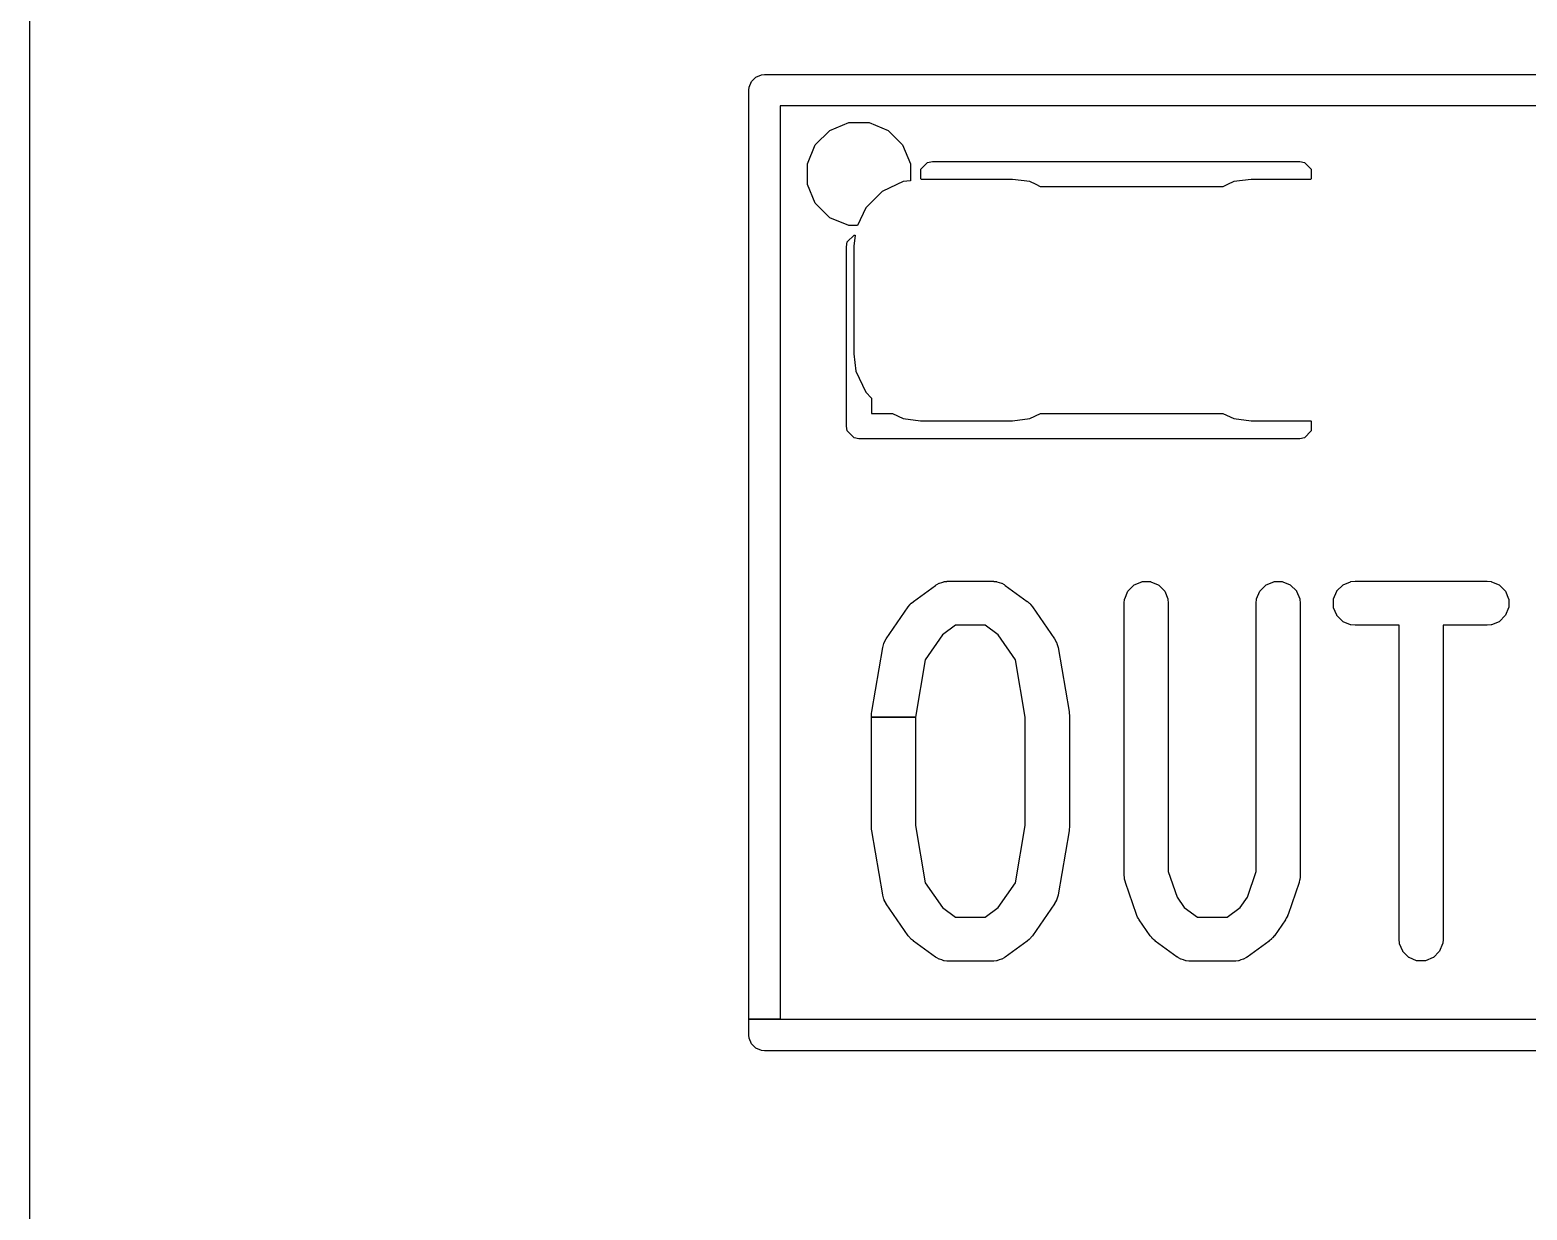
# Model space of a CAD drawing. Header units: millimetres. Extents: x 0 to 98, y 0 to 67.8.
# Drawn here: x 0 to 7.13, y 52.67 to 58.29 of the extents above; entities that cross this region are included whole.
import ezdxf

# ---------------------------------------------------------------- set-up
doc = ezdxf.new("R2010")
doc.units = ezdxf.units.MM
doc.layers.add('Edge.Cuts', color=254, linetype='CONTINUOUS', true_color=0xd0d2cd)

msp = doc.modelspace()

# ---------------------------------------------------------------- linework, layer by layer
at = {"layer": 'Edge.Cuts', "linetype": 'CONTINUOUS'}
for p, q in [((0, 0), (0, 67.8)), ((3.458332, 58.06236), (3.485368, 58.073559)), ((3.485368, 58.073559), (3.5, 58.075)), ((3.5, 58.075), (23.5, 58.075)), ((3.425, 58), (3.426441, 58.014632)), ((3.425, 53.575), (3.425, 58)), ((3.426441, 58.014632), (3.43764, 58.041668)), ((3.43764, 58.041668), (3.458332, 58.06236)), ((8.425, 57.925), (3.575, 57.925)), ((3.575, 57.925), (3.575, 53.575)), ((3.742133, 57.738893), (3.811107, 57.807867)), ((3.811107, 57.807867), (3.901227, 57.845196)), ((3.901227, 57.845196), (3.998773, 57.845196)), ((3.998773, 57.845196), (4.088893, 57.807867)), ((4.088893, 57.807867), (4.157867, 57.738893)), ((3.704804, 57.648773), (3.742133, 57.738893)), ((4.157867, 57.738893), (4.195196, 57.648773)), ((3.704804, 57.551227), (3.704804, 57.648773)), ((4.195196, 57.648773), (4.195196, 57.568608)), ((4.244567, 57.622961), (4.277039, 57.655433)), ((4.277039, 57.655433), (4.3, 57.66)), ((4.3, 57.66), (6.05, 57.66)), ((6.05, 57.66), (6.072961, 57.655433)), ((6.072961, 57.655433), (6.105433, 57.622961)), ((4.195196, 57.568608), (4.161251, 57.564139)), ((4.244567, 57.577039), (4.244567, 57.622961)), ((4.246606, 57.575), (4.244567, 57.577039)), ((4.68125, 57.575), (4.246606, 57.575)), ((4.763749, 57.564139), (4.68125, 57.575)), ((5.81875, 57.575), (5.736251, 57.564139)), ((6.103394, 57.575), (5.81875, 57.575)), ((6.105433, 57.577039), (6.103394, 57.575)), ((6.105433, 57.622961), (6.105433, 57.577039)), ((3.742133, 57.461107), (3.704804, 57.551227)), ((4.060922, 57.517355), (3.982645, 57.439078)), ((4.130647, 57.549868), (4.060922, 57.517355)), ((4.161251, 57.564139), (4.130647, 57.549868)), ((4.794353, 57.549868), (4.763749, 57.564139)), ((4.815515, 57.54), (4.794353, 57.549868)), ((5.684485, 57.54), (4.815515, 57.54)), ((5.705647, 57.549868), (5.684485, 57.54)), ((5.736251, 57.564139), (5.705647, 57.549868)), ((3.811107, 57.392133), (3.742133, 57.461107)), ((3.982645, 57.439077), (3.943348, 57.354804)), ((3.982645, 57.439078), (3.982645, 57.439077)), ((3.901227, 57.354804), (3.811107, 57.392133)), ((3.943348, 57.354804), (3.901227, 57.354804)), ((3.894567, 57.276961), (3.927039, 57.309433)), ((3.932002, 57.309433), (3.925, 57.25625)), ((3.927039, 57.309433), (3.932002, 57.309433)), ((3.89, 57.254), (3.894567, 57.276961)), ((3.89, 56.4), (3.89, 57.254)), ((3.925, 57.25625), (3.925, 56.74375)), ((3.925, 56.74375), (3.935861, 56.661252)), ((3.935861, 56.661252), (3.982645, 56.560922)), ((3.982645, 56.560922), (4.01, 56.533567)), ((4.01, 56.533567), (4.01, 56.46)), ((4.01, 56.46), (4.109485, 56.46)), ((4.109485, 56.46), (4.161251, 56.435861)), ((4.161251, 56.435861), (4.24375, 56.425)), ((4.68125, 56.425), (4.763749, 56.435861)), ((4.763749, 56.435861), (4.815515, 56.46)), ((4.815515, 56.46), (5.684485, 56.46)), ((5.684485, 56.46), (5.736251, 56.435861)), ((5.736251, 56.435861), (5.81875, 56.425)), ((3.894567, 56.377039), (3.89, 56.4)), ((3.927039, 56.344567), (3.894567, 56.377039)), ((4.24375, 56.425), (4.68125, 56.425)), ((5.81875, 56.425), (6.103394, 56.425)), ((6.105433, 56.377039), (6.072961, 56.344567)), ((6.103394, 56.425), (6.105433, 56.422961)), ((6.105433, 56.422961), (6.105433, 56.377039)), ((3.95, 56.34), (3.927039, 56.344567)), ((6.05, 56.34), (3.95, 56.34)), ((6.072961, 56.344567), (6.05, 56.34)), ((4.20967, 55.564938), (4.314432, 55.641128)), ((4.314432, 55.641128), (4.314842, 55.641396)), ((4.314842, 55.641396), (4.316676, 55.642474)), ((4.316676, 55.642474), (4.317099, 55.642895)), ((4.317099, 55.642895), (4.318719, 55.643976)), ((4.318719, 55.643976), (4.320484, 55.644708)), ((4.320484, 55.644708), (4.331751, 55.651318)), ((4.331751, 55.651318), (4.333111, 55.651866)), ((4.333111, 55.651866), (4.344211, 55.654538)), ((4.344211, 55.654538), (4.354768, 55.658909)), ((4.354768, 55.658909), (4.356191, 55.659265)), ((4.356191, 55.659265), (4.369184, 55.660546)), ((4.369184, 55.660546), (4.371049, 55.660993)), ((4.371049, 55.660993), (4.372996, 55.66107)), ((4.372996, 55.66107), (4.373581, 55.660978)), ((4.373581, 55.660978), (4.375701, 55.661186)), ((4.375701, 55.661186), (4.37619, 55.66121)), ((4.37619, 55.66121), (4.585714, 55.66121)), ((4.585714, 55.66121), (4.586203, 55.661186)), ((4.586203, 55.661186), (4.588321, 55.660978)), ((4.588321, 55.660978), (4.588908, 55.66107)), ((4.588908, 55.66107), (4.590855, 55.660993)), ((4.590855, 55.660993), (4.592719, 55.660546)), ((4.592719, 55.660546), (4.605713, 55.659265)), ((4.605713, 55.659265), (4.607136, 55.658909)), ((4.607136, 55.658909), (4.617691, 55.654538)), ((4.617691, 55.654538), (4.628793, 55.651866)), ((4.628793, 55.651866), (4.630153, 55.651317)), ((4.630153, 55.651317), (4.641412, 55.644711)), ((4.641412, 55.644711), (4.643185, 55.643976)), ((4.643185, 55.643976), (4.644807, 55.642893)), ((4.644807, 55.642893), (4.645227, 55.642473)), ((4.645227, 55.642473), (4.647062, 55.641396)), ((4.647062, 55.641396), (4.647472, 55.641128)), ((4.647472, 55.641128), (4.752234, 55.564938)), ((5.232364, 55.615303), (5.259954, 55.642893)), ((5.259954, 55.642893), (5.261577, 55.643976)), ((5.261577, 55.643976), (5.297625, 55.658908)), ((5.297625, 55.658908), (5.299538, 55.659289)), ((5.299538, 55.659289), (5.338556, 55.659289)), ((5.338556, 55.659289), (5.340469, 55.658908)), ((5.340469, 55.658908), (5.376517, 55.643976)), ((5.376517, 55.643976), (5.37814, 55.642893)), ((5.37814, 55.642893), (5.40573, 55.615303)), ((5.860936, 55.615303), (5.888526, 55.642893)), ((5.888526, 55.642893), (5.890149, 55.643976)), ((5.890149, 55.643976), (5.926197, 55.658908)), ((5.926197, 55.658908), (5.92811, 55.659289)), ((5.92811, 55.659289), (5.967128, 55.659289)), ((5.967128, 55.659289), (5.969041, 55.658908)), ((5.969041, 55.658908), (6.005089, 55.643976)), ((6.005089, 55.643976), (6.006712, 55.642893)), ((6.006712, 55.642893), (6.034302, 55.615303)), ((6.227602, 55.615303), (6.255192, 55.642893)), ((6.255192, 55.642893), (6.256815, 55.643976)), ((6.256815, 55.643976), (6.292863, 55.658908)), ((6.292863, 55.658908), (6.294286, 55.659265)), ((6.294286, 55.659265), (6.313795, 55.661186)), ((6.313795, 55.661186), (6.314285, 55.66121)), ((6.314285, 55.66121), (6.942857, 55.66121)), ((6.942857, 55.66121), (6.943347, 55.661186)), ((6.943347, 55.661186), (6.962856, 55.659265)), ((6.962856, 55.659265), (6.964279, 55.658908)), ((6.964279, 55.658908), (7.000327, 55.643976)), ((7.000327, 55.643976), (7.00195, 55.642893)), ((7.00195, 55.642893), (7.02954, 55.615303)), ((5.214071, 55.5567), (5.215992, 55.576209)), ((5.215992, 55.576209), (5.216349, 55.577632)), ((5.216349, 55.577632), (5.231281, 55.61368)), ((5.231281, 55.61368), (5.232364, 55.615303)), ((5.40573, 55.615303), (5.406813, 55.61368)), ((5.406813, 55.61368), (5.421745, 55.577632)), ((5.421745, 55.577632), (5.422102, 55.576209)), ((5.422102, 55.576209), (5.424023, 55.5567)), ((5.842643, 55.5567), (5.844564, 55.576209)), ((5.844564, 55.576209), (5.844921, 55.577632)), ((5.844921, 55.577632), (5.859853, 55.61368)), ((5.859853, 55.61368), (5.860936, 55.615303)), ((6.034302, 55.615303), (6.035385, 55.61368)), ((6.035385, 55.61368), (6.050317, 55.577632)), ((6.050317, 55.577632), (6.050674, 55.576209)), ((6.050674, 55.576209), (6.052595, 55.5567)), ((6.211206, 55.575719), (6.211587, 55.577632)), ((6.211206, 55.536701), (6.211206, 55.575719)), ((6.211587, 55.577632), (6.226519, 55.61368)), ((6.226519, 55.61368), (6.227602, 55.615303)), ((7.02954, 55.615303), (7.030623, 55.61368)), ((7.030623, 55.61368), (7.045555, 55.577632)), ((7.045555, 55.577632), (7.045936, 55.575719)), ((7.045936, 55.575719), (7.045936, 55.536701)), ((4.080142, 55.387125), (4.184904, 55.539506)), ((4.184904, 55.539506), (4.185201, 55.539895)), ((4.185201, 55.539895), (4.192579, 55.54865)), ((4.192579, 55.54865), (4.1937, 55.550478)), ((4.1937, 55.550478), (4.19464, 55.551602)), ((4.19464, 55.551602), (4.196359, 55.553132)), ((4.196359, 55.553132), (4.197837, 55.554884)), ((4.197837, 55.554884), (4.198936, 55.555855)), ((4.198936, 55.555855), (4.200734, 55.557023)), ((4.200734, 55.557023), (4.209288, 55.56463)), ((4.209288, 55.56463), (4.20967, 55.564938)), ((4.752234, 55.564938), (4.752616, 55.56463)), ((4.752616, 55.56463), (4.761168, 55.557023)), ((4.761168, 55.557023), (4.762967, 55.555855)), ((4.762967, 55.555855), (4.764068, 55.554884)), ((4.764068, 55.554884), (4.765551, 55.553125)), ((4.765551, 55.553125), (4.767264, 55.551601)), ((4.767264, 55.551601), (4.768205, 55.550476)), ((4.768205, 55.550476), (4.769321, 55.548653)), ((4.769321, 55.548653), (4.776703, 55.539896)), ((4.776703, 55.539896), (4.777, 55.539506)), ((4.777, 55.539506), (4.881762, 55.387125)), ((5.214047, 55.55621), (5.214071, 55.5567)), ((5.214047, 54.260972), (5.214047, 55.55621)), ((5.424023, 55.5567), (5.424047, 55.55621)), ((5.424047, 55.55621), (5.424047, 54.278515)), ((5.842619, 55.55621), (5.842643, 55.5567)), ((5.842619, 54.278515), (5.842619, 55.55621)), ((6.052595, 55.5567), (6.052619, 55.55621)), ((6.052619, 55.55621), (6.052619, 54.260972)), ((6.211587, 55.534788), (6.211206, 55.536701)), ((6.226519, 55.49874), (6.211587, 55.534788)), ((6.227602, 55.497117), (6.226519, 55.49874)), ((7.030623, 55.49874), (7.02954, 55.497117)), ((7.045555, 55.534788), (7.030623, 55.49874)), ((7.045936, 55.536701), (7.045555, 55.534788)), ((4.410335, 55.45121), (4.347748, 55.405694)), ((4.551569, 55.45121), (4.410335, 55.45121)), ((4.614154, 55.405694), (4.551569, 55.45121)), ((6.255192, 55.469527), (6.227602, 55.497117)), ((6.256815, 55.468444), (6.255192, 55.469527)), ((6.292863, 55.453512), (6.256815, 55.468444)), ((6.294286, 55.453155), (6.292863, 55.453512)), ((6.313795, 55.451234), (6.294286, 55.453155)), ((6.314285, 55.45121), (6.313795, 55.451234)), ((6.523571, 55.45121), (6.314285, 55.45121)), ((6.523571, 53.95621), (6.523571, 55.45121)), ((6.942857, 55.45121), (6.733571, 55.45121)), ((6.733571, 55.45121), (6.733571, 53.95621)), ((6.943347, 55.451234), (6.942857, 55.45121)), ((6.962856, 55.453155), (6.943347, 55.451234)), ((6.964279, 55.453512), (6.962856, 55.453155)), ((7.000327, 55.468444), (6.964279, 55.453512)), ((7.00195, 55.469527), (7.000327, 55.468444)), ((7.02954, 55.497117), (7.00195, 55.469527)), ((4.06329, 55.345904), (4.068488, 55.364806)), ((4.068488, 55.364806), (4.069079, 55.366146)), ((4.069079, 55.366146), (4.06967, 55.367085)), ((4.06967, 55.367085), (4.069902, 55.36817)), ((4.069902, 55.36817), (4.070414, 55.369542)), ((4.070414, 55.369542), (4.079884, 55.386707)), ((4.079884, 55.386707), (4.080142, 55.387125)), ((4.347748, 55.405694), (4.266245, 55.287145)), ((4.695657, 55.287145), (4.614154, 55.405694)), ((4.881762, 55.387125), (4.88202, 55.386707)), ((4.88202, 55.386707), (4.89149, 55.369542)), ((4.89149, 55.369542), (4.892003, 55.368167)), ((4.892003, 55.368167), (4.892233, 55.367085)), ((4.892233, 55.367085), (4.892824, 55.366148)), ((4.892824, 55.366148), (4.893416, 55.364806)), ((4.893416, 55.364806), (4.898614, 55.345904)), ((4.010802, 55.040663), (4.063183, 55.345425)), ((4.063183, 55.345425), (4.06329, 55.345904)), ((4.266245, 55.287145), (4.219285, 55.013918)), ((4.742619, 55.013918), (4.695657, 55.287145)), ((4.898614, 55.345904), (4.898721, 55.345425)), ((4.898721, 55.345425), (4.951102, 55.040663)), ((4.009285, 55.022877), (4.009309, 55.023367)), ((4.009285, 55.013918), (4.009285, 55.022877)), ((4.009285, 54.489543), (4.009285, 55.013918)), ((4.009285, 55.013918), (4.219285, 55.013918)), ((4.219285, 55.013918), (4.009285, 55.013918)), ((4.009309, 55.023367), (4.010135, 55.031769)), ((4.010135, 55.031769), (4.010743, 55.040176)), ((4.010743, 55.040176), (4.010802, 55.040663)), ((4.219285, 55.013918), (4.219285, 54.498504)), ((4.742619, 54.498504), (4.742619, 55.013918)), ((4.951102, 55.040663), (4.951161, 55.040176)), ((4.951161, 55.040176), (4.951767, 55.03177)), ((4.951767, 55.03177), (4.952595, 55.023367)), ((4.952595, 55.023367), (4.952619, 55.022877)), ((4.952619, 55.022877), (4.952619, 54.489543)), ((4.009309, 54.489053), (4.009285, 54.489543)), ((4.010135, 54.480653), (4.009309, 54.489053)), ((4.010743, 54.472244), (4.010135, 54.480653)), ((4.010802, 54.471757), (4.010743, 54.472244)), ((4.063183, 54.166995), (4.010802, 54.471757)), ((4.219285, 54.498504), (4.266245, 54.225277)), ((4.695657, 54.225277), (4.742619, 54.498504)), ((4.951102, 54.471757), (4.898721, 54.166995)), ((4.951161, 54.472245), (4.951102, 54.471757)), ((4.951766, 54.480649), (4.951161, 54.472245)), ((4.952595, 54.489053), (4.951766, 54.480649)), ((4.952619, 54.489543), (4.952595, 54.489053)), ((4.266245, 54.225277), (4.347748, 54.106728)), ((4.614154, 54.106728), (4.695657, 54.225277)), ((5.214071, 54.260482), (5.214047, 54.260972)), ((5.215097, 54.250052), (5.214071, 54.260482)), ((5.214962, 54.247845), (5.215097, 54.250052)), ((5.215088, 54.246384), (5.214962, 54.247845)), ((5.215721, 54.243711), (5.215088, 54.246384)), ((5.215992, 54.240972), (5.215721, 54.243711)), ((5.216348, 54.23955), (5.215992, 54.240972)), ((5.217192, 54.23751), (5.216348, 54.23955)), ((5.219613, 54.22731), (5.217192, 54.23751)), ((5.21975, 54.226839), (5.219613, 54.22731)), ((5.272131, 54.074458), (5.21975, 54.226839)), ((5.424047, 54.278515), (5.466067, 54.156273)), ((5.800597, 54.156273), (5.842619, 54.278515)), ((6.046916, 54.226839), (5.994535, 54.074458)), ((6.047053, 54.22731), (6.046916, 54.226839)), ((6.049472, 54.237512), (6.047053, 54.22731)), ((6.050317, 54.239549), (6.049472, 54.237512)), ((6.050674, 54.240974), (6.050317, 54.239549)), ((6.050942, 54.243708), (6.050674, 54.240974)), ((6.051578, 54.246383), (6.050942, 54.243708)), ((6.052595, 54.260482), (6.051566, 54.250047)), ((6.051566, 54.250047), (6.051703, 54.247847)), ((6.051703, 54.247847), (6.051578, 54.246383)), ((6.052619, 54.260972), (6.052595, 54.260482)), ((4.06329, 54.166516), (4.063183, 54.166995)), ((4.068488, 54.147614), (4.06329, 54.166516)), ((4.06908, 54.146272), (4.068488, 54.147614)), ((4.069671, 54.145336), (4.06908, 54.146272)), ((4.069902, 54.144251), (4.069671, 54.145336)), ((4.070414, 54.142878), (4.069902, 54.144251)), ((4.079884, 54.125713), (4.070414, 54.142878)), ((4.89149, 54.142878), (4.88202, 54.125713)), ((4.892003, 54.144253), (4.89149, 54.142878)), ((4.892233, 54.145338), (4.892003, 54.144253)), ((4.892823, 54.146271), (4.892233, 54.145338)), ((4.893416, 54.147614), (4.892823, 54.146271)), ((4.898614, 54.166516), (4.893416, 54.147614)), ((4.898721, 54.166995), (4.898614, 54.166516)), ((5.466067, 54.156273), (5.500129, 54.106728)), ((5.766535, 54.106728), (5.800597, 54.156273)), ((4.080142, 54.125295), (4.079884, 54.125713)), ((4.184904, 53.972914), (4.080142, 54.125295)), ((4.347748, 54.106728), (4.410335, 54.06121)), ((4.551568, 54.06121), (4.614154, 54.106728)), ((4.881762, 54.125295), (4.777, 53.972914)), ((4.88202, 54.125713), (4.881762, 54.125295)), ((5.272313, 54.074002), (5.272131, 54.074458)), ((5.274343, 54.069568), (5.272313, 54.074002)), ((5.500129, 54.106728), (5.562716, 54.06121)), ((5.703949, 54.06121), (5.766535, 54.106728)), ((5.994353, 54.074001), (5.992321, 54.069565)), ((5.994535, 54.074458), (5.994353, 54.074001)), ((4.410335, 54.06121), (4.551568, 54.06121)), ((5.274663, 54.068063), (5.274343, 54.069568)), ((5.275176, 54.066688), (5.274663, 54.068063)), ((5.278021, 54.06153), (5.275176, 54.066688)), ((5.280472, 54.056177), (5.278021, 54.06153)), ((5.281271, 54.054947), (5.280472, 54.056177)), ((5.282286, 54.053798), (5.281271, 54.054947)), ((5.284646, 54.049522), (5.282286, 54.053798)), ((5.284904, 54.049105), (5.284646, 54.049522)), ((5.337285, 53.972914), (5.284904, 54.049105)), ((5.562716, 54.06121), (5.703949, 54.06121)), ((5.981762, 54.049105), (5.929381, 53.972914)), ((5.98202, 54.049523), (5.981762, 54.049105)), ((5.984376, 54.053796), (5.98202, 54.049523)), ((5.985394, 54.054946), (5.984376, 54.053796)), ((5.986194, 54.056177), (5.985394, 54.054946)), ((5.988641, 54.061524), (5.986194, 54.056177)), ((5.99149, 54.066687), (5.988641, 54.061524)), ((5.992003, 54.068065), (5.99149, 54.066687)), ((5.992321, 54.069565), (5.992003, 54.068065)), ((4.185201, 53.972524), (4.184904, 53.972914)), ((4.192579, 53.963771), (4.185201, 53.972524)), ((4.193699, 53.961943), (4.192579, 53.963771)), ((4.194641, 53.960817), (4.193699, 53.961943)), ((4.196358, 53.95929), (4.194641, 53.960817)), ((4.197836, 53.957537), (4.196358, 53.95929)), ((4.198937, 53.956565), (4.197836, 53.957537)), ((4.200731, 53.955401), (4.198937, 53.956565)), ((4.209288, 53.94779), (4.200731, 53.955401)), ((4.20967, 53.947482), (4.209288, 53.94779)), ((4.314432, 53.871292), (4.20967, 53.947482)), ((4.752234, 53.947482), (4.647472, 53.871292)), ((4.752616, 53.94779), (4.752234, 53.947482)), ((4.761166, 53.955397), (4.752616, 53.94779)), ((4.762966, 53.956564), (4.761166, 53.955397)), ((4.764069, 53.957537), (4.762966, 53.956564)), ((4.765551, 53.959297), (4.764069, 53.957537)), ((4.767263, 53.960818), (4.765551, 53.959297)), ((4.768206, 53.961945), (4.767263, 53.960818)), ((4.769322, 53.963771), (4.768206, 53.961945)), ((4.776703, 53.972524), (4.769322, 53.963771)), ((4.777, 53.972914), (4.776703, 53.972524)), ((5.337582, 53.972524), (5.337285, 53.972914)), ((5.34496, 53.963771), (5.337582, 53.972524)), ((5.34608, 53.961943), (5.34496, 53.963771)), ((5.347022, 53.960817), (5.34608, 53.961943)), ((5.348739, 53.95929), (5.347022, 53.960817)), ((5.350217, 53.957537), (5.348739, 53.95929)), ((5.351318, 53.956565), (5.350217, 53.957537)), ((5.353112, 53.955401), (5.351318, 53.956565)), ((5.361669, 53.94779), (5.353112, 53.955401)), ((5.362051, 53.947482), (5.361669, 53.94779)), ((5.466813, 53.871292), (5.362051, 53.947482)), ((5.904615, 53.947482), (5.799853, 53.871292)), ((5.904997, 53.94779), (5.904615, 53.947482)), ((5.913547, 53.955397), (5.904997, 53.94779)), ((5.915347, 53.956564), (5.913547, 53.955397)), ((5.91645, 53.957537), (5.915347, 53.956564)), ((5.917932, 53.959297), (5.91645, 53.957537)), ((5.919644, 53.960818), (5.917932, 53.959297)), ((5.920587, 53.961945), (5.919644, 53.960818)), ((5.921703, 53.963771), (5.920587, 53.961945)), ((5.929084, 53.972524), (5.921703, 53.963771)), ((5.929381, 53.972914), (5.929084, 53.972524)), ((6.523595, 53.95572), (6.523571, 53.95621)), ((6.525516, 53.936211), (6.523595, 53.95572)), ((6.525873, 53.934788), (6.525516, 53.936211)), ((6.540805, 53.89874), (6.525873, 53.934788)), ((6.731269, 53.934788), (6.716337, 53.89874)), ((6.731626, 53.936211), (6.731269, 53.934788)), ((6.733547, 53.95572), (6.731626, 53.936211)), ((6.733571, 53.95621), (6.733547, 53.95572)), ((4.314843, 53.871023), (4.314432, 53.871292)), ((4.316676, 53.869948), (4.314843, 53.871023)), ((4.317097, 53.869527), (4.316676, 53.869948)), ((4.31872, 53.868443), (4.317097, 53.869527)), ((4.32049, 53.86771), (4.31872, 53.868443)), ((4.33175, 53.861103), (4.32049, 53.86771)), ((4.333111, 53.860554), (4.33175, 53.861103)), ((4.344217, 53.857883), (4.333111, 53.860554)), ((4.354768, 53.853512), (4.344217, 53.857883)), ((4.617689, 53.857884), (4.607137, 53.853512)), ((4.628792, 53.860554), (4.617689, 53.857884)), ((4.630154, 53.861103), (4.628792, 53.860554)), ((4.641414, 53.867712), (4.630154, 53.861103)), ((4.643183, 53.868443), (4.641414, 53.867712)), ((4.644809, 53.869529), (4.643183, 53.868443)), ((4.645228, 53.869949), (4.644809, 53.869529)), ((4.64706, 53.871023), (4.645228, 53.869949)), ((4.647472, 53.871292), (4.64706, 53.871023)), ((5.467224, 53.871023), (5.466813, 53.871292)), ((5.469057, 53.869948), (5.467224, 53.871023)), ((5.469478, 53.869527), (5.469057, 53.869948)), ((5.471101, 53.868443), (5.469478, 53.869527)), ((5.472871, 53.86771), (5.471101, 53.868443)), ((5.484131, 53.861103), (5.472871, 53.86771)), ((5.485492, 53.860554), (5.484131, 53.861103)), ((5.496598, 53.857883), (5.485492, 53.860554)), ((5.507149, 53.853512), (5.496598, 53.857883)), ((5.77007, 53.857884), (5.759518, 53.853512)), ((5.781173, 53.860554), (5.77007, 53.857884)), ((5.782535, 53.861103), (5.781173, 53.860554)), ((5.793795, 53.867712), (5.782535, 53.861103)), ((5.795564, 53.868443), (5.793795, 53.867712)), ((5.79719, 53.869529), (5.795564, 53.868443)), ((5.797609, 53.869949), (5.79719, 53.869529)), ((5.799441, 53.871023), (5.797609, 53.869949)), ((5.799853, 53.871292), (5.799441, 53.871023)), ((6.541888, 53.897117), (6.540805, 53.89874)), ((6.569478, 53.869527), (6.541888, 53.897117)), ((6.571101, 53.868444), (6.569478, 53.869527)), ((6.607149, 53.853512), (6.571101, 53.868444)), ((6.686041, 53.868444), (6.649993, 53.853512)), ((6.687664, 53.869527), (6.686041, 53.868444)), ((6.715254, 53.897117), (6.687664, 53.869527)), ((6.716337, 53.89874), (6.715254, 53.897117)), ((4.356191, 53.853155), (4.354768, 53.853512)), ((4.369186, 53.851876), (4.356191, 53.853155)), ((4.371047, 53.851428), (4.369186, 53.851876)), ((4.373, 53.851351), (4.371047, 53.851428)), ((4.37358, 53.851444), (4.373, 53.851351)), ((4.375699, 53.851234), (4.37358, 53.851444)), ((4.37619, 53.85121), (4.375699, 53.851234)), ((4.585714, 53.85121), (4.37619, 53.85121)), ((4.586205, 53.851234), (4.585714, 53.85121)), ((4.588322, 53.851444), (4.586205, 53.851234)), ((4.588904, 53.851351), (4.588322, 53.851444)), ((4.590857, 53.851428), (4.588904, 53.851351)), ((4.592716, 53.851876), (4.590857, 53.851428)), ((4.605713, 53.853155), (4.592716, 53.851876)), ((4.607137, 53.853512), (4.605713, 53.853155)), ((5.508572, 53.853155), (5.507149, 53.853512)), ((5.521567, 53.851876), (5.508572, 53.853155)), ((5.523428, 53.851428), (5.521567, 53.851876)), ((5.525381, 53.851351), (5.523428, 53.851428)), ((5.525961, 53.851444), (5.525381, 53.851351)), ((5.52808, 53.851234), (5.525961, 53.851444)), ((5.528571, 53.85121), (5.52808, 53.851234)), ((5.738095, 53.85121), (5.528571, 53.85121)), ((5.738586, 53.851234), (5.738095, 53.85121)), ((5.740703, 53.851444), (5.738586, 53.851234)), ((5.741285, 53.851351), (5.740703, 53.851444)), ((5.743238, 53.851428), (5.741285, 53.851351)), ((5.745097, 53.851876), (5.743238, 53.851428)), ((5.758094, 53.853155), (5.745097, 53.851876)), ((5.759518, 53.853512), (5.758094, 53.853155)), ((6.609062, 53.853131), (6.607149, 53.853512)), ((6.64808, 53.853131), (6.609062, 53.853131)), ((6.649993, 53.853512), (6.64808, 53.853131)), ((3.425, 53.5), (3.425, 53.575)), ((3.425, 53.575), (3.575, 53.575)), ((3.575, 53.575), (3.425, 53.575)), ((3.575, 53.575), (8.425, 53.575)), ((3.426441, 53.485368), (3.425, 53.5)), ((3.43764, 53.458332), (3.426441, 53.485368)), ((3.458332, 53.43764), (3.43764, 53.458332)), ((3.485368, 53.426441), (3.458332, 53.43764)), ((3.5, 53.425), (3.485368, 53.426441)), ((23.5, 53.425), (3.5, 53.425))]:
    msp.add_line(p, q, dxfattribs=at)

doc.saveas('drawing.dxf')
